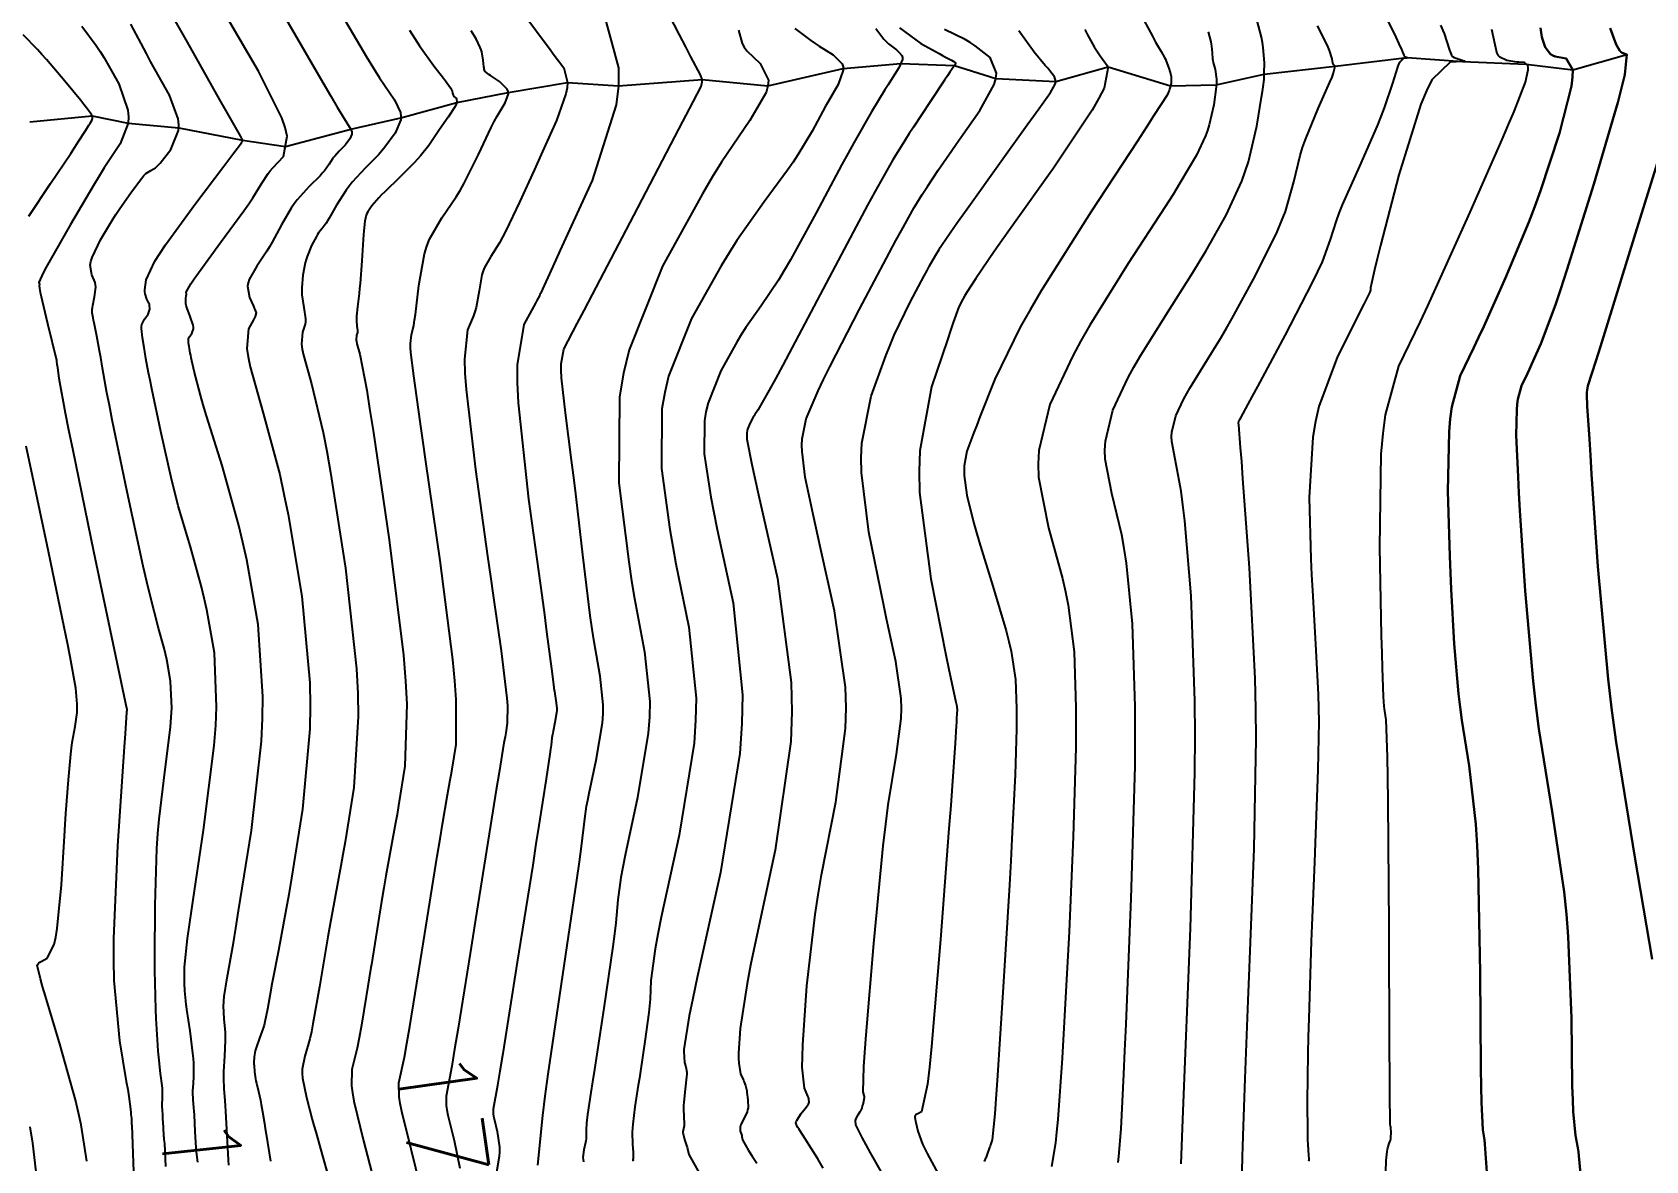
# Model space of a CAD drawing. Header units: metres. Extents: x 837475 to 838479, y 1189012 to 1191015.
# Drawn here: x 837755.4 to 837833.5, y 1189318.2 to 1189372.8 of the extents above; entities that cross this region are included whole.
import ezdxf

# ---------------------------------------------------------------- set-up
doc = ezdxf.new("R2010")
doc.units = ezdxf.units.M
doc.header["$LTSCALE"] = 0.3
for name, color, linetype in [('COTAS 10', 1, 'Continuous'), ('COTAS INT', 252, 'Continuous'), ('DRENAJE', 5, 'Continuous')]:
    doc.layers.add(name, color=color, linetype=linetype)
doc.styles.get("Standard").update_dxf_attribs({"font": 'simplex.shx'})

msp = doc.modelspace()

# ---------------------------------------------------------------- linework, layer by layer
at = {"layer": 'COTAS 10'}
for points in [[(837763.423, 1189318.082), (837763.369, 1189318.448), (837763.356, 1189318.599), (837763.342, 1189318.77), (837763.298, 1189319.568), (837763.258, 1189320.376), (837763.248, 1189320.554), (837763.238, 1189320.712), (837763.205, 1189321.119), (837763.189, 1189321.451), (837763.19, 1189321.562), (837763.193, 1189321.682), (837763.225, 1189322.184), (837763.226, 1189322.87), (837763.21, 1189323.105), (837763.187, 1189323.359), (837763.048, 1189324.442), (837762.896, 1189325.476), (837762.877, 1189325.62), (837762.866, 1189325.699), (837762.841, 1189325.895), (837762.792, 1189326.376), (837762.782, 1189326.737), (837762.78, 1189326.857), (837762.779, 1189326.986), (837762.781, 1189327.525), (837762.927, 1189328.902), (837763.016, 1189329.56), (837763.127, 1189330.337), (837763.704, 1189334.143), (837764.219, 1189338.251), (837764.291, 1189339.218), (837764.332, 1189340.113), (837764.224, 1189342.73), (837763.858, 1189344.817), (837763.736, 1189345.376), (837763.606, 1189345.928), (837763.063, 1189347.854), (837762.478, 1189349.851), (837762.321, 1189350.448), (837762.166, 1189351.063), (837761.627, 1189353.443), (837761.198, 1189355.508), (837761.113, 1189355.925), (837761.043, 1189356.275), (837760.913, 1189356.98), (837760.865, 1189357.295), (837760.847, 1189357.399), (837760.827, 1189357.511), (837760.739, 1189357.974), (837760.693, 1189358.423), (837760.699, 1189358.526), (837760.714, 1189358.619), (837760.839, 1189358.874), (837760.987, 1189359.068), (837761.018, 1189359.121), (837761.044, 1189359.174), (837761.098, 1189359.367), (837761.091, 1189359.556), (837761.078, 1189359.608), (837761.061, 1189359.66), (837760.958, 1189359.843), (837760.872, 1189360.098), (837760.864, 1189360.195), (837760.864, 1189360.303), (837760.923, 1189360.787), (837761.348, 1189361.685), (837761.579, 1189362.054), (837761.858, 1189362.474), (837763.274, 1189364.428), (837764.676, 1189366.28), (837765.165, 1189366.927), (837765.531, 1189367.412), (837765.559, 1189367.449), (837765.564, 1189367.457), (837765.569, 1189367.464), (837765.579, 1189367.48), (837765.585, 1189367.489), (837765.587, 1189367.491), (837765.589, 1189367.494), (837765.6, 1189367.505), (837765.592, 1189367.544), (837765.582, 1189367.564), (837765.57, 1189367.589), (837765.5, 1189367.715), (837765.05, 1189368.508), (837764.797, 1189368.955), (837764.49, 1189369.499), (837762.917, 1189372.284), (837761.303, 1189375.15)], [(837813.975, 1189317.619), (837813.989, 1189318.379), (837814.003, 1189318.818), (837814.021, 1189319.356), (837814.123, 1189322.123), (837814.269, 1189325.904), (837814.315, 1189327.081), (837814.364, 1189328.315), (837814.559, 1189333.241), (837814.652, 1189338.547), (837814.636, 1189340.021), (837814.602, 1189341.496), (837814.33, 1189346.842), (837814.012, 1189351.164), (837813.949, 1189351.994), (837813.898, 1189352.665), (837813.804, 1189353.767), (837813.792, 1189353.831), (837813.791, 1189353.848), (837813.792, 1189353.864), (837813.806, 1189353.922), (837813.835, 1189353.983), (837813.845, 1189354.002), (837813.856, 1189354.022), (837813.905, 1189354.099), (837814.267, 1189354.761), (837814.476, 1189355.149), (837814.732, 1189355.626), (837816.051, 1189358.086), (837817.378, 1189360.648), (837817.64, 1189361.188), (837817.856, 1189361.655), (837818.254, 1189362.731), (837818.531, 1189363.641), (837818.67, 1189364.002), (837818.837, 1189364.412), (837819.665, 1189366.287), (837820.522, 1189368.232), (837820.707, 1189368.686), (837820.87, 1189369.102), (837821.267, 1189370.298), (837821.503, 1189371.066), (837821.563, 1189371.213), (837821.621, 1189371.332), (837821.813, 1189371.523), (837821.938, 1189371.53), (837821.954, 1189371.533), (837821.962, 1189371.535), (837821.924, 1189371.549), (837821.852, 1189371.573), (837821.837, 1189371.583), (837821.826, 1189371.595), (837821.806, 1189371.648), (837821.737, 1189371.843), (837821.693, 1189371.944), (837821.64, 1189372.065), (837821.361, 1189372.669), (837821.023, 1189373.328)], [(837774.203, 1189316.865), (837773.746, 1189318.706), (837773.298, 1189320.54), (837773.223, 1189320.918), (837773.171, 1189321.238), (837773.161, 1189321.924), (837773.424, 1189323.161), (837773.543, 1189323.83), (837773.681, 1189324.639), (837774.204, 1189327.846), (837774.349, 1189328.74), (837775.014, 1189332.888), (837775.15, 1189333.727), (837775.266, 1189334.433), (837775.513, 1189335.865), (837775.645, 1189336.577), (837775.689, 1189336.828), (837775.735, 1189337.102), (837775.925, 1189338.289), (837775.934, 1189340.469), (837775.866, 1189341.37), (837775.767, 1189342.4), (837775.153, 1189347.191), (837774.462, 1189351.988), (837774.314, 1189353.021), (837774.184, 1189353.926), (837773.872, 1189356.13), (837773.739, 1189357.267), (837773.723, 1189357.5), (837773.715, 1189357.697), (837773.759, 1189358.114), (837773.876, 1189358.593), (837773.914, 1189358.83), (837773.954, 1189359.112), (837774.119, 1189360.506), (837774.4, 1189362.037), (837774.513, 1189362.405), (837774.642, 1189362.748), (837775.234, 1189363.786), (837775.926, 1189364.791), (837776.118, 1189365.113), (837776.31, 1189365.454), (837777.003, 1189366.845), (837777.625, 1189368.151), (837777.771, 1189368.439), (837777.907, 1189368.695), (837778.304, 1189369.354), (837778.46, 1189369.785), (837778.443, 1189369.898), (837778.401, 1189370.008), (837778.032, 1189370.379), (837777.594, 1189370.669), (837777.508, 1189370.727), (837777.437, 1189370.776), (837777.311, 1189370.875), (837777.285, 1189370.98), (837777.277, 1189371.034), (837777.269, 1189371.098), (837777.24, 1189371.417), (837777.169, 1189371.81), (837777.135, 1189371.92), (837777.095, 1189372.031), (837776.899, 1189372.439), (837776.654, 1189372.838)], [(837792.314, 1189372.94), (837793.096, 1189372.359), (837793.301, 1189372.217), (837793.501, 1189372.084), (837794.181, 1189371.672), (837794.612, 1189371.235), (837794.655, 1189371.086), (837794.664, 1189370.925), (837794.422, 1189370.241), (837793.949, 1189369.429), (837793.813, 1189369.187), (837793.674, 1189368.937), (837793.155, 1189367.973), (837792.474, 1189366.833), (837792.234, 1189366.472), (837791.972, 1189366.093), (837790.838, 1189364.559), (837789.52, 1189362.683), (837789.142, 1189362.087), (837788.759, 1189361.458), (837787.325, 1189358.91), (837786.207, 1189356.116), (837786.022, 1189355.332), (837785.891, 1189354.543), (837785.869, 1189351.657), (837786.272, 1189348.703), (837786.41, 1189347.872), (837786.559, 1189347.035), (837787.19, 1189343.966), (837787.546, 1189340.535), (837787.521, 1189339.47), (837787.443, 1189338.355), (837786.715, 1189333.913), (837785.851, 1189329.933), (837785.688, 1189329.109), (837785.556, 1189328.406), (837785.354, 1189326.87), (837785.317, 1189325.962), (837785.289, 1189325.655), (837785.254, 1189325.323), (837785.067, 1189323.924), (837784.849, 1189322.491), (837784.795, 1189322.139), (837784.744, 1189321.805), (837784.582, 1189320.76), (837784.476, 1189319.923), (837784.459, 1189319.721), (837784.449, 1189319.531), (837784.457, 1189318.953), (837784.49, 1189318.544), (837784.495, 1189318.462), (837784.498, 1189318.393), (837784.494, 1189318.254), (837784.484, 1189318.204), (837784.484, 1189318.191), (837784.485, 1189318.177), (837784.496, 1189318.132)], [(837806.353, 1189372.889), (837806.485, 1189372.638), (837806.806, 1189372.063), (837807.034, 1189371.722), (837807.106, 1189371.618), (837807.182, 1189371.509), (837807.49, 1189371.084), (837807.286, 1189370.058), (837807.039, 1189369.571), (837806.71, 1189368.997), (837804.833, 1189366.188), (837802.787, 1189363.312), (837802.352, 1189362.694), (837801.973, 1189362.154), (837801.076, 1189360.848), (837800.63, 1189360.15), (837800.536, 1189359.993), (837800.454, 1189359.852), (837800.262, 1189359.474), (837799.991, 1189358.715), (837799.86, 1189358.333), (837799.704, 1189357.877), (837798.936, 1189355.611), (837798.366, 1189352.51), (837798.335, 1189351.527), (837798.359, 1189350.492), (837798.901, 1189346.305), (837799.634, 1189342.629), (837799.778, 1189341.916), (837799.896, 1189341.335), (837800.108, 1189340.337), (837800.144, 1189340.215), (837800.151, 1189340.186), (837800.158, 1189340.159), (837800.17, 1189340.081), (837800.173, 1189340.002), (837800.173, 1189339.975), (837800.172, 1189339.946), (837800.169, 1189339.82), (837800.152, 1189339.51), (837800.143, 1189339.365), (837800.133, 1189339.193), (837800.081, 1189338.357), (837799.934, 1189336.29), (837799.864, 1189335.342), (837799.781, 1189334.232), (837799.376, 1189328.865), (837798.938, 1189323.674), (837798.834, 1189322.674), (837798.738, 1189321.864), (837798.456, 1189320.519), (837798.267, 1189320.423), (837798.23, 1189320.4), (837798.199, 1189320.38), (837798.145, 1189320.323), (837798.135, 1189320.286), (837798.132, 1189320.278), (837798.13, 1189320.271), (837798.123, 1189320.256), (837798.143, 1189320.148), (837798.158, 1189320.083), (837798.177, 1189320.002), (837798.278, 1189319.583), (837798.508, 1189318.947), (837798.607, 1189318.729), (837798.722, 1189318.493), (837799.267, 1189317.491)], [(837833.824, 1189327.899), (837832.986, 1189332.843), (837832.078, 1189338.409), (837831.873, 1189339.937), (837831.688, 1189341.458), (837831.19, 1189346.904), (837830.888, 1189351.385), (837830.828, 1189352.297), (837830.777, 1189353.068), (837830.678, 1189354.667), (837830.66, 1189355.227), (837830.661, 1189355.342), (837830.664, 1189355.44), (837830.698, 1189355.651), (837831.085, 1189356.844), (837831.31, 1189357.562), (837831.588, 1189358.447), (837833.018, 1189363.042), (837834.445, 1189367.654)], [(837834.445, 1189367.654), (837833.018, 1189363.042), (837831.588, 1189358.447), (837831.31, 1189357.562), (837831.085, 1189356.844), (837830.698, 1189355.651), (837830.664, 1189355.44), (837830.661, 1189355.342), (837830.66, 1189355.227), (837830.678, 1189354.667), (837830.777, 1189353.068), (837830.828, 1189352.297), (837830.888, 1189351.385), (837831.19, 1189346.904), (837831.688, 1189341.458), (837831.873, 1189339.937), (837832.078, 1189338.409), (837832.986, 1189332.843), (837833.824, 1189327.899)]]:
    msp.add_lwpolyline(points, dxfattribs=at)
at = {"layer": 'COTAS INT'}
for points in [[(837779.877, 1189317.943), (837780.121, 1189320.336), (837780.24, 1189321.275), (837780.382, 1189322.333), (837781.084, 1189327.155), (837781.766, 1189331.721), (837781.896, 1189332.618), (837782, 1189333.357), (837782.162, 1189334.697), (837782.244, 1189335.317), (837782.297, 1189335.602), (837782.363, 1189335.934), (837782.712, 1189337.542), (837783.006, 1189339.336), (837783.037, 1189339.786), (837783.047, 1189340.216), (837782.904, 1189341.602), (837782.601, 1189343.266), (837782.51, 1189343.872), (837782.417, 1189344.54), (837782.057, 1189347.478), (837781.697, 1189350.567), (837781.604, 1189351.33), (837781.514, 1189352.054), (837781.214, 1189354.338), (837781.031, 1189356.044), (837781.015, 1189356.404), (837781.014, 1189356.715), (837781.135, 1189357.432), (837781.789, 1189358.667), (837782.124, 1189359.304), (837782.526, 1189360.069), (837784.534, 1189363.901), (837786.518, 1189367.697), (837786.905, 1189368.44), (837787.222, 1189369.05), (837787.781, 1189370.14), (837787.838, 1189370.36), (837787.839, 1189370.42), (837787.833, 1189370.481), (837787.756, 1189370.699), (837787.294, 1189371.581), (837787.046, 1189372.059), (837786.745, 1189372.64), (837785.224, 1189375.584)], [(837770.092, 1189374.128), (837771.596, 1189371.568), (837771.924, 1189371.028), (837772.214, 1189370.562), (837772.94, 1189369.491), (837773.236, 1189368.883), (837773.253, 1189368.709), (837773.243, 1189368.532), (837772.975, 1189367.874), (837772.48, 1189367.204), (837772.327, 1189367.02), (837772.167, 1189366.837), (837771.529, 1189366.18), (837770.9, 1189365.509), (837770.745, 1189365.317), (837770.599, 1189365.122), (837770.14, 1189364.392), (837769.786, 1189363.764), (837769.706, 1189363.632), (837769.634, 1189363.518), (837769.437, 1189363.261), (837769.271, 1189363.052), (837769.218, 1189362.969), (837769.162, 1189362.875), (837768.933, 1189362.444), (837768.716, 1189361.918), (837768.666, 1189361.764), (837768.622, 1189361.607), (837768.5, 1189361.009), (837768.454, 1189360.391), (837768.457, 1189360.221), (837768.467, 1189360.052), (837768.558, 1189359.442), (837768.631, 1189358.89), (837768.629, 1189358.757), (837768.617, 1189358.632), (837768.493, 1189358.253), (837768.444, 1189357.672), (837768.48, 1189357.421), (837768.537, 1189357.131), (837768.921, 1189355.755), (837769.492, 1189353.395), (837769.668, 1189352.484), (837769.851, 1189351.461), (837770.575, 1189346.836), (837771.106, 1189341.949), (837771.168, 1189340.761), (837771.192, 1189339.645), (837770.971, 1189336.209), (837770.549, 1189333.58), (837770.447, 1189332.971), (837770.351, 1189332.415), (837770.059, 1189330.838), (837769.791, 1189329.431), (837769.711, 1189328.981), (837769.629, 1189328.505), (837769.31, 1189326.569), (837768.998, 1189324.772), (837768.92, 1189324.383), (837768.845, 1189324.042), (837768.602, 1189323.207), (837768.48, 1189322.58), (837768.481, 1189322.37), (837768.496, 1189322.146), (837768.677, 1189321.206), (837768.964, 1189320.147), (837769.047, 1189319.848), (837769.131, 1189319.545), (837769.446, 1189318.428), (837769.719, 1189317.469)], [(837764.924, 1189317.944), (837764.904, 1189318.196), (837764.838, 1189319.367), (837764.781, 1189320.552), (837764.766, 1189320.813), (837764.751, 1189321.045), (837764.702, 1189321.642), (837764.679, 1189322.129), (837764.681, 1189322.292), (837764.685, 1189322.468), (837764.731, 1189323.205), (837764.769, 1189323.977), (837764.768, 1189324.175), (837764.763, 1189324.366), (837764.704, 1189324.997), (837764.671, 1189325.66), (837764.679, 1189325.811), (837764.682, 1189325.872), (837764.702, 1189326.095), (837764.845, 1189327.002), (837765.146, 1189328.694), (837765.265, 1189329.412), (837765.4, 1189330.239), (837766.016, 1189334.129), (837766.503, 1189338.455), (837766.556, 1189339.557), (837766.573, 1189340.617), (837766.341, 1189344.099), (837765.792, 1189347.231), (837765.609, 1189348.071), (837765.414, 1189348.899), (837764.598, 1189351.791), (837763.842, 1189354.205), (837763.684, 1189354.732), (837763.548, 1189355.197), (837763.241, 1189356.368), (837763.109, 1189357.004), (837763.083, 1189357.133), (837763.062, 1189357.24), (837763.022, 1189357.457), (837763.007, 1189357.555), (837763.001, 1189357.587), (837762.995, 1189357.621), (837762.968, 1189357.764), (837762.974, 1189357.923), (837762.988, 1189357.969), (837763.008, 1189358.014), (837763.128, 1189358.181), (837763.213, 1189358.412), (837763.21, 1189358.497), (837763.197, 1189358.593), (837763.057, 1189359.015), (837762.895, 1189359.44), (837762.867, 1189359.536), (837762.848, 1189359.623), (837762.841, 1189359.861), (837762.868, 1189360.018), (837762.871, 1189360.054), (837762.871, 1189360.087), (837762.853, 1189360.18), (837763.089, 1189360.592), (837763.251, 1189360.827), (837763.453, 1189361.113), (837764.53, 1189362.585), (837765.656, 1189364.128), (837765.89, 1189364.46), (837766.09, 1189364.752), (837766.529, 1189365.46), (837766.822, 1189365.926), (837766.93, 1189366.064), (837767.049, 1189366.206), (837767.577, 1189366.75), (837767.756, 1189367.731), (837767.657, 1189368.148), (837767.492, 1189368.628), (837766.356, 1189370.886), (837764.863, 1189373.445)], [(837767.555, 1189373.644), (837769.479, 1189370.328), (837769.86, 1189369.677), (837770.176, 1189369.142), (837770.772, 1189368.176), (837770.876, 1189367.962), (837770.882, 1189367.901), (837770.879, 1189367.838), (837770.784, 1189367.606), (837770.61, 1189367.37), (837770.556, 1189367.305), (837770.499, 1189367.24), (837770.274, 1189367.009), (837770.052, 1189366.772), (837769.997, 1189366.704), (837769.946, 1189366.635), (837769.784, 1189366.378), (837769.549, 1189366.052), (837769.451, 1189365.939), (837769.339, 1189365.817), (837768.815, 1189365.297), (837768.236, 1189364.658), (837768.088, 1189364.461), (837767.946, 1189364.256), (837767.478, 1189363.441), (837767.031, 1189362.605), (837766.902, 1189362.387), (837766.77, 1189362.174), (837766.275, 1189361.451), (837765.911, 1189360.8), (837765.862, 1189360.632), (837765.835, 1189360.469), (837765.926, 1189359.927), (837766.119, 1189359.504), (837766.158, 1189359.417), (837766.19, 1189359.342), (837766.25, 1189359.18), (837766.204, 1189359.014), (837766.169, 1189358.937), (837766.124, 1189358.846), (837765.882, 1189358.406), (837765.804, 1189357.459), (837765.862, 1189357.05), (837765.955, 1189356.576), (837766.58, 1189354.332), (837767.387, 1189351.354), (837767.594, 1189350.417), (837767.794, 1189349.432), (837768.458, 1189345.467), (837768.84, 1189341.283), (837768.862, 1189340.159), (837768.847, 1189339.05), (837768.494, 1189335.169), (837767.956, 1189331.818), (837767.826, 1189331.043), (837767.704, 1189330.334), (837767.331, 1189328.325), (837767.054, 1189326.93), (837766.992, 1189326.608), (837766.937, 1189326.314), (837766.791, 1189325.483), (837766.671, 1189324.873), (837766.632, 1189324.717), (837766.59, 1189324.568), (837766.418, 1189324.077), (837766.263, 1189323.664), (837766.231, 1189323.563), (837766.204, 1189323.468), (837766.15, 1189323.175), (837766.14, 1189322.909), (837766.141, 1189322.832), (837766.144, 1189322.753), (837766.168, 1189322.455), (837766.217, 1189322.12), (837766.236, 1189322.018), (837766.258, 1189321.912), (837766.354, 1189321.498), (837766.454, 1189321.08), (837766.477, 1189320.972), (837766.498, 1189320.868), (837766.56, 1189320.517), (837766.648, 1189319.949), (837766.686, 1189319.708), (837766.73, 1189319.43), (837766.939, 1189318.122)], [(837779.342, 1189373.442), (837780.24, 1189372.246), (837780.444, 1189371.973), (837780.63, 1189371.725), (837781.141, 1189371.041), (837781.322, 1189370.333), (837781.299, 1189370.071), (837781.245, 1189369.78), (837780.785, 1189368.49), (837780.105, 1189366.986), (837779.911, 1189366.559), (837779.715, 1189366.129), (837778.99, 1189364.539), (837778.326, 1189363.151), (837778.169, 1189362.848), (837778.025, 1189362.58), (837777.599, 1189361.907), (837777.301, 1189361.384), (837777.236, 1189361.211), (837777.179, 1189361.026), (837777.038, 1189360.255), (837776.897, 1189359.448), (837776.84, 1189359.239), (837776.776, 1189359.038), (837776.48, 1189358.364), (837776.328, 1189356.944), (837776.355, 1189356.271), (837776.412, 1189355.477), (837776.865, 1189351.599), (837777.449, 1189347.413), (837777.587, 1189346.424), (837777.716, 1189345.509), (837778.1, 1189342.82), (837778.34, 1189340.941), (837778.379, 1189340.537), (837778.406, 1189340.184), (837778.402, 1189339.329), (837778.328, 1189338.864), (837778.31, 1189338.756), (837778.293, 1189338.658), (837778.241, 1189338.379), (837778.003, 1189336.934), (837777.869, 1189336.101), (837777.706, 1189335.079), (837776.869, 1189329.825), (837776.605, 1189328.183), (837776.023, 1189324.573), (837775.854, 1189323.553), (837775.713, 1189322.721), (837775.441, 1189321.283), (837775.447, 1189320.826), (837775.482, 1189320.612), (837775.532, 1189320.36), (837775.831, 1189319.137), (837776.102, 1189317.786)], [(837783.026, 1189373.838), (837783.791, 1189371.043), (837783.782, 1189370.17), (837783.678, 1189369.255), (837782.504, 1189365.594), (837781.042, 1189362.389), (837780.522, 1189361.248), (837780.104, 1189360.33), (837780.036, 1189360.179), (837780.022, 1189360.148), (837780.01, 1189360.122), (837779.985, 1189360.067), (837779.975, 1189360.047), (837779.973, 1189360.042), (837779.971, 1189360.038), (837779.965, 1189360.028), (837779.96, 1189360.02), (837779.959, 1189360.018), (837779.958, 1189360.015), (837779.956, 1189360.004), (837779.84, 1189359.783), (837779.766, 1189359.648), (837779.676, 1189359.482), (837779.201, 1189358.615), (837778.876, 1189356.664), (837778.881, 1189355.814), (837778.926, 1189354.831), (837779.429, 1189350.16), (837780.068, 1189345.529), (837780.198, 1189344.569), (837780.308, 1189343.75), (837780.539, 1189341.959), (837780.633, 1189341.19), (837780.658, 1189341.014), (837780.681, 1189340.856), (837780.761, 1189340.42), (837780.798, 1189340.057), (837780.796, 1189339.944), (837780.788, 1189339.826), (837780.711, 1189339.356), (837780.619, 1189338.935), (837780.602, 1189338.848), (837780.588, 1189338.773), (837780.567, 1189338.611), (837780.524, 1189338.259), (837780.497, 1189338.066), (837780.463, 1189337.831), (837780.284, 1189336.635), (837779.935, 1189334.382), (837779.793, 1189333.481), (837779.632, 1189332.459), (837778.888, 1189327.768), (837778.18, 1189323.344), (837778.04, 1189322.49), (837777.929, 1189321.814), (837777.926, 1189321.798), (837777.72, 1189320.641), (837777.724, 1189320.413), (837777.741, 1189320.306), (837777.766, 1189320.18), (837777.915, 1189319.569), (837778.027, 1189318.804), (837778.028, 1189318.582), (837778.017, 1189318.356), (837777.866, 1189317.5)], [(837809.22, 1189373.349), (837809.632, 1189372.569), (837809.785, 1189372.276), (837809.83, 1189372.197), (837809.875, 1189372.117), (837810.047, 1189371.836), (837810.213, 1189371.544), (837810.255, 1189371.458), (837810.296, 1189371.37), (837810.427, 1189371.032), (837810.516, 1189370.703), (837810.53, 1189370.621), (837810.539, 1189370.542), (837810.532, 1189370.289), (837810.479, 1189370.064), (837810.459, 1189370.003), (837810.437, 1189369.942), (837810.338, 1189369.727), (837809.703, 1189368.729), (837809.342, 1189368.174), (837808.901, 1189367.499), (837806.641, 1189364.057), (837804.238, 1189360.245), (837803.707, 1189359.336), (837803.233, 1189358.492), (837802.006, 1189355.971), (837801.283, 1189354.155), (837801.127, 1189353.755), (837800.989, 1189353.399), (837800.653, 1189352.483), (837800.524, 1189351.776), (837800.516, 1189351.553), (837800.522, 1189351.317), (837800.645, 1189350.363), (837800.963, 1189349.058), (837801.091, 1189348.601), (837801.236, 1189348.102), (837801.902, 1189345.955), (837802.545, 1189343.79), (837802.675, 1189343.28), (837802.784, 1189342.81), (837803.002, 1189341.433), (837803.048, 1189340.044), (837803.049, 1189339.565), (837803.043, 1189339.045), (837802.98, 1189336.826), (837802.832, 1189333.737), (837802.773, 1189332.668), (837802.707, 1189331.508), (837802.406, 1189326.546), (837802.111, 1189322.028), (837802.049, 1189321.147), (837801.995, 1189320.426), (837801.87, 1189319.16), (837801.793, 1189318.926), (837801.77, 1189318.857), (837801.745, 1189318.787), (837801.647, 1189318.515), (837801.559, 1189318.28), (837801.541, 1189318.232), (837801.524, 1189318.192), (837801.488, 1189318.109)], [(837807.97, 1189318.059), (837808.004, 1189318.357), (837808.113, 1189319.697), (837808.247, 1189322.346), (837808.297, 1189323.469), (837808.353, 1189324.761), (837808.602, 1189330.836), (837808.786, 1189337.242), (837808.8, 1189338.743), (837808.8, 1189340.126), (837808.666, 1189344.138), (837808.369, 1189347.076), (837808.265, 1189347.783), (837808.152, 1189348.444), (837807.665, 1189350.445), (837807.34, 1189352.096), (837807.328, 1189352.536), (837807.35, 1189352.968), (837807.714, 1189354.47), (837808.463, 1189356.061), (837808.728, 1189356.55), (837809.018, 1189357.06), (837810.273, 1189359.078), (837811.584, 1189361.13), (837811.909, 1189361.662), (837812.217, 1189362.177), (837813.195, 1189363.907), (837813.951, 1189365.557), (837814.12, 1189366.022), (837814.272, 1189366.492), (837814.677, 1189368.218), (837814.91, 1189369.629), (837814.954, 1189369.9), (837814.989, 1189370.118), (837815.041, 1189370.475), (837815.039, 1189370.61), (837815.04, 1189370.689), (837815.042, 1189370.787), (837815.052, 1189371.291), (837814.995, 1189372.027), (837814.955, 1189372.271), (837814.903, 1189372.532), (837814.624, 1189373.621)], [(837755.253, 1189363.859), (837756.297, 1189365.445), (837757.271, 1189366.895), (837757.471, 1189367.196), (837757.641, 1189367.453), (837758.001, 1189368.019), (837758.144, 1189368.263), (837758.177, 1189368.318), (837758.207, 1189368.366), (837758.291, 1189368.495), (837758.33, 1189368.594), (837758.331, 1189368.625), (837758.329, 1189368.657), (837758.285, 1189368.783), (837758.043, 1189369.114), (837757.915, 1189369.275), (837757.761, 1189369.465), (837756.985, 1189370.404), (837756.101, 1189371.438), (837755.878, 1189371.689), (837755.665, 1189371.924), (837754.975, 1189372.646)], [(837757.818, 1189373.055), (837758.508, 1189372.128), (837758.701, 1189371.834), (837758.895, 1189371.524), (837759.6, 1189370.268), (837760.042, 1189368.993), (837760.07, 1189368.671), (837760.057, 1189368.362), (837759.668, 1189367.357), (837758.899, 1189366.2), (837758.646, 1189365.795), (837758.376, 1189365.354), (837757.255, 1189363.456), (837756.27, 1189361.728), (837756.085, 1189361.393), (837755.938, 1189361.121), (837755.727, 1189360.659), (837755.753, 1189360.6), (837755.756, 1189360.582), (837755.758, 1189360.563), (837755.749, 1189360.489), (837755.798, 1189360.161), (837755.835, 1189359.982), (837755.883, 1189359.765), (837756.145, 1189358.662), (837756.577, 1189356.889), (837756.584, 1189356.858), (837756.586, 1189356.851), (837756.587, 1189356.846), (837756.59, 1189356.833), (837756.607, 1189356.704), (837756.617, 1189356.625), (837756.63, 1189356.527), (837756.695, 1189356.017), (837757.004, 1189354.351), (837757.17, 1189353.524), (837757.37, 1189352.538), (837758.383, 1189347.657), (837759.977, 1189340.057), (837759.983, 1189340.027), (837759.985, 1189340.021), (837759.986, 1189340.016), (837759.988, 1189340.005), (837759.988, 1189339.999), (837759.987, 1189339.996), (837759.987, 1189339.991), (837759.986, 1189339.989), (837759.986, 1189339.983), (837759.984, 1189339.96), (837759.984, 1189339.949), (837759.983, 1189339.934), (837759.978, 1189339.863), (837759.907, 1189338.817), (837759.864, 1189338.188), (837759.534, 1189333.389), (837759.339, 1189328.911), (837759.338, 1189327.849), (837759.36, 1189326.865), (837759.627, 1189323.956), (837759.964, 1189321.985), (837760.029, 1189321.592), (837760.082, 1189321.265), (837760.172, 1189320.639), (837760.182, 1189320.468), (837760.185, 1189320.428), (837760.188, 1189320.392), (837760.199, 1189320.291), (837760.209, 1189320.22), (837760.21, 1189320.203), (837760.211, 1189320.188), (837760.211, 1189320.143), (837760.209, 1189320.11), (837760.209, 1189320.095), (837760.21, 1189320.073), (837760.212, 1189320.047), (837760.212, 1189320.036), (837760.213, 1189320.025), (837760.216, 1189319.972), (837760.219, 1189319.92), (837760.22, 1189319.908), (837760.22, 1189319.898), (837760.224, 1189319.874), (837760.275, 1189318.499), (837760.307, 1189317.636)], [(837761.884, 1189317.866), (837761.824, 1189318.978), (837761.795, 1189319.173), (837761.788, 1189319.253), (837761.78, 1189319.345), (837761.757, 1189319.77), (837761.736, 1189320.2), (837761.73, 1189320.295), (837761.725, 1189320.379), (837761.707, 1189320.596), (837761.699, 1189320.773), (837761.699, 1189320.832), (837761.701, 1189320.896), (837761.718, 1189321.164), (837761.718, 1189321.529), (837761.71, 1189321.654), (837761.698, 1189321.789), (837761.624, 1189322.366), (837761.53, 1189323.169), (837761.506, 1189323.447), (837761.483, 1189323.749), (837761.405, 1189325.042), (837761.393, 1189325.463), (837761.353, 1189326.765), (837761.346, 1189327.339), (837761.342, 1189327.954), (837761.352, 1189330.526), (837761.447, 1189333.261), (837761.495, 1189333.98), (837761.554, 1189334.682), (837761.847, 1189337.079), (837762.104, 1189339.127), (837762.14, 1189339.61), (837762.161, 1189340.056), (837762.107, 1189341.362), (837761.924, 1189342.402), (837761.863, 1189342.681), (837761.799, 1189342.957), (837761.528, 1189343.917), (837761.113, 1189345.498), (837760.958, 1189346.164), (837760.784, 1189346.929), (837760.012, 1189350.517), (837759.286, 1189354.011), (837759.143, 1189354.717), (837759.024, 1189355.309), (837758.804, 1189356.502), (837758.727, 1189357.016), (837758.699, 1189357.18), (837758.669, 1189357.353), (837758.536, 1189358.056), (837758.408, 1189358.693), (837758.382, 1189358.825), (837758.359, 1189358.937), (837758.307, 1189359.179), (837758.308, 1189359.368), (837758.319, 1189359.447), (837758.335, 1189359.537), (837758.429, 1189359.958), (837758.483, 1189360.423), (837758.473, 1189360.541), (837758.452, 1189360.654), (837758.289, 1189361.024), (837758.213, 1189361.492), (837758.248, 1189361.666), (837758.307, 1189361.86), (837758.721, 1189362.724), (837759.297, 1189363.682), (837759.458, 1189363.937), (837759.619, 1189364.186), (837760.207, 1189365.045), (837760.71, 1189365.705), (837760.818, 1189365.828), (837760.913, 1189365.926), (837761.143, 1189366.066), (837761.381, 1189366.206), (837761.48, 1189366.304), (837761.594, 1189366.429), (837762.125, 1189367.093), (837762.494, 1189368.001), (837762.505, 1189368.279), (837762.477, 1189368.569), (837762.047, 1189369.711), (837761.342, 1189370.981), (837761.141, 1189371.351), (837760.937, 1189371.73), (837760.18, 1189373.162)], [(837773.673, 1189372.858), (837773.922, 1189372.461), (837774.154, 1189372.104), (837774.846, 1189371.133), (837775.323, 1189370.534), (837775.419, 1189370.411), (837775.5, 1189370.306), (837775.661, 1189370.081), (837775.711, 1189369.977), (837775.721, 1189369.948), (837775.73, 1189369.919), (837775.748, 1189369.815), (837775.782, 1189369.714), (837775.801, 1189369.686), (837775.824, 1189369.659), (837775.941, 1189369.564), (837775.967, 1189369.367), (837775.934, 1189369.276), (837775.882, 1189369.169), (837775.549, 1189368.65), (837775.13, 1189368.063), (837775.025, 1189367.913), (837774.924, 1189367.768), (837774.599, 1189367.29), (837774.202, 1189366.781), (837774.056, 1189366.617), (837773.894, 1189366.442), (837773.179, 1189365.729), (837772.477, 1189365.045), (837772.323, 1189364.889), (837772.187, 1189364.748), (837771.841, 1189364.359), (837771.65, 1189364.068), (837771.61, 1189363.987), (837771.577, 1189363.907), (837771.507, 1189363.621), (837771.467, 1189363.152), (837771.451, 1189362.958), (837771.435, 1189362.735), (837771.361, 1189361.694), (837771.279, 1189360.609), (837771.257, 1189360.358), (837771.235, 1189360.128), (837771.158, 1189359.477), (837771.108, 1189359.022), (837771.103, 1189358.916), (837771.101, 1189358.819), (837771.127, 1189358.538), (837771.154, 1189358.335), (837771.153, 1189358.286), (837771.149, 1189358.24), (837771.103, 1189358.1), (837771.085, 1189357.885), (837771.098, 1189357.793), (837771.119, 1189357.685), (837771.261, 1189357.178), (837771.598, 1189355.435), (837771.742, 1189354.55), (837771.908, 1189353.49), (837772.692, 1189348.204), (837773.373, 1189342.615), (837773.474, 1189341.363), (837773.537, 1189340.24), (837773.448, 1189337.249), (837773.142, 1189335.341), (837773.068, 1189334.9), (837772.998, 1189334.496), (837772.786, 1189333.352), (837772.529, 1189331.932), (837772.431, 1189331.354), (837772.321, 1189330.696), (837771.83, 1189327.654), (837771.806, 1189327.509), (837771.571, 1189326.095), (837771.34, 1189324.705), (837771.231, 1189324.106), (837771.134, 1189323.602), (837770.882, 1189322.565), (837770.86, 1189321.78), (837770.908, 1189321.435), (837770.98, 1189321.033), (837771.436, 1189319.118), (837771.951, 1189317.199)], [(837789.602, 1189372.857), (837789.775, 1189372.217), (837789.876, 1189372.042), (837790, 1189371.868), (837790.641, 1189371.247), (837791.045, 1189370.451), (837791.02, 1189370.167), (837790.936, 1189369.855), (837790.138, 1189368.499), (837788.769, 1189366.481), (837788.325, 1189365.753), (837787.853, 1189364.95), (837785.911, 1189361.436), (837784.295, 1189357.398), (837784.028, 1189356.264), (837783.838, 1189355.124), (837783.806, 1189350.951), (837784.287, 1189347.134), (837784.421, 1189346.218), (837784.556, 1189345.363), (837785.047, 1189342.784), (837785.297, 1189340.375), (837785.279, 1189339.628), (837785.224, 1189338.845), (837784.713, 1189335.728), (837784.107, 1189332.934), (837783.992, 1189332.355), (837783.9, 1189331.862), (837783.758, 1189330.784), (837783.658, 1189329.659), (837783.592, 1189329.137), (837783.51, 1189328.522), (837783.075, 1189325.54), (837782.625, 1189322.57), (837782.533, 1189321.964), (837782.455, 1189321.451), (837782.291, 1189320.38), (837782.238, 1189319.962), (837782.23, 1189319.86), (837782.224, 1189319.766), (837782.228, 1189319.476), (837782.223, 1189319.203), (837782.212, 1189319.118), (837782.196, 1189319.029), (837782.104, 1189318.675), (837782.059, 1189318.303), (837782.073, 1189318.203), (837782.098, 1189318.104)], [(837796.239, 1189372.943), (837796.633, 1189372.428), (837796.742, 1189372.31), (837796.851, 1189372.204), (837797.247, 1189371.909), (837797.375, 1189371.777), (837797.506, 1189371.64), (837797.529, 1189371.549), (837797.531, 1189371.451), (837797.362, 1189371.04), (837796.972, 1189370.434), (837796.835, 1189370.214), (837796.685, 1189369.972), (837796.039, 1189368.906), (837795.183, 1189367.419), (837794.901, 1189366.911), (837794.6, 1189366.36), (837793.351, 1189364.024), (837792.105, 1189361.746), (837791.806, 1189361.232), (837791.528, 1189360.768), (837790.687, 1189359.517), (837789.957, 1189358.477), (837789.747, 1189358.146), (837789.534, 1189357.798), (837788.739, 1189356.385), (837788.119, 1189354.835), (837788.017, 1189354.4), (837787.944, 1189353.963), (837787.932, 1189352.362), (837788.258, 1189350.272), (837788.399, 1189349.526), (837788.562, 1189348.707), (837789.333, 1189345.148), (837789.795, 1189340.694), (837789.762, 1189339.312), (837789.661, 1189337.865), (837788.716, 1189332.099), (837787.594, 1189327.021), (837787.381, 1189326.007), (837787.21, 1189325.163), (837786.942, 1189323.533), (837786.963, 1189323.086), (837786.973, 1189322.989), (837786.985, 1189322.903), (837787.046, 1189322.689), (837787.087, 1189322.44), (837787.086, 1189322.332), (837787.08, 1189322.207), (837787.015, 1189321.616), (837786.945, 1189320.982), (837786.935, 1189320.831), (837786.93, 1189320.689), (837786.948, 1189320.265), (837786.972, 1189319.96), (837786.971, 1189319.893), (837786.967, 1189319.835), (837786.926, 1189319.691), (837786.897, 1189319.556), (837786.901, 1189319.505), (837786.91, 1189319.447), (837786.986, 1189319.186), (837787.083, 1189318.889), (837787.106, 1189318.809), (837787.127, 1189318.73), (837787.186, 1189318.452), (837787.701, 1189317.527)], [(837797.392, 1189372.971), (837798.424, 1189372.226), (837799.299, 1189371.735), (837799.474, 1189371.637), (837799.62, 1189371.557), (837799.907, 1189371.405), (837799.992, 1189371.364), (837800.012, 1189371.354), (837800.03, 1189371.343), (837800.08, 1189371.305), (837800.099, 1189371.259), (837800.097, 1189371.243), (837800.092, 1189371.225), (837800.05, 1189371.149), (837799.83, 1189370.826), (837799.714, 1189370.654), (837799.573, 1189370.445), (837798.864, 1189369.389), (837798.061, 1189368.175), (837797.861, 1189367.865), (837797.671, 1189367.568), (837797.068, 1189366.593), (837796.199, 1189365.047), (837795.843, 1189364.39), (837795.436, 1189363.634), (837793.547, 1189360.076), (837791.736, 1189356.659), (837791.379, 1189355.991), (837791.083, 1189355.444), (837790.537, 1189354.475), (837790.393, 1189354.271), (837790.352, 1189354.206), (837790.31, 1189354.137), (837790.154, 1189353.859), (837790.032, 1189353.554), (837790.011, 1189353.468), (837789.997, 1189353.382), (837789.995, 1189353.067), (837790.244, 1189351.841), (837790.388, 1189351.18), (837790.565, 1189350.38), (837791.476, 1189346.33), (837792.144, 1189341.297), (837792.168, 1189339.877), (837792.121, 1189338.446), (837791.371, 1189333.179), (837790.377, 1189328.606), (837790.177, 1189327.612), (837790.009, 1189326.735), (837789.673, 1189324.551), (837789.602, 1189323.353), (837789.6, 1189323.098), (837789.607, 1189322.876), (837789.698, 1189322.351), (837789.821, 1189322.077), (837789.848, 1189322.013), (837789.872, 1189321.955), (837789.933, 1189321.787), (837789.977, 1189321.6), (837789.99, 1189321.529), (837790.003, 1189321.45), (837790.053, 1189321.094), (837790.055, 1189320.706), (837790.038, 1189320.606), (837790.013, 1189320.509), (837789.86, 1189320.186), (837789.709, 1189319.91), (837789.686, 1189319.842), (837789.67, 1189319.778), (837789.68, 1189319.581), (837789.735, 1189319.413), (837789.748, 1189319.368), (837789.76, 1189319.323), (837789.794, 1189319.166), (837790.086, 1189318.641), (837790.26, 1189318.365), (837790.476, 1189318.032)], [(837793.694, 1189317.791), (837793.43, 1189318.236), (837792.827, 1189319.214), (837792.563, 1189319.611), (837792.512, 1189319.689), (837792.471, 1189319.755), (837792.402, 1189319.879), (837792.394, 1189319.916), (837792.391, 1189319.927), (837792.388, 1189319.937), (837792.375, 1189319.977), (837792.386, 1189320.045), (837792.399, 1189320.073), (837792.415, 1189320.105), (837792.509, 1189320.256), (837792.631, 1189320.431), (837792.665, 1189320.478), (837792.7, 1189320.524), (837792.828, 1189320.686), (837792.937, 1189320.829), (837792.959, 1189320.862), (837792.979, 1189320.894), (837793.022, 1189320.988), (837792.999, 1189321.137), (837792.977, 1189321.204), (837792.948, 1189321.282), (837792.786, 1189321.655), (837792.679, 1189322.685), (837792.685, 1189323.178), (837792.705, 1189323.76), (837792.906, 1189326.611), (837793.304, 1189330.064), (837793.448, 1189331.026), (837793.607, 1189331.992), (837794.306, 1189335.499), (837794.781, 1189339.065), (837794.798, 1189340.066), (837794.767, 1189341.074), (837794.242, 1189344.765), (837793.51, 1189348.027), (837793.347, 1189348.764), (837793.202, 1189349.429), (837792.824, 1189351.229), (837792.671, 1189352.472), (837792.667, 1189352.786), (837792.681, 1189353.087), (837792.87, 1189354.063), (837793.449, 1189355.418), (837793.707, 1189355.957), (837794.008, 1189356.568), (837795.451, 1189359.367), (837796.904, 1189362.106), (837797.212, 1189362.679), (837797.478, 1189363.171), (837798.096, 1189364.279), (837798.488, 1189364.913), (837798.612, 1189365.106), (837798.741, 1189365.306), (837799.262, 1189366.095), (837799.914, 1189367.047), (837800.126, 1189367.35), (837800.352, 1189367.671), (837801.281, 1189368.976), (837801.975, 1189370.233), (837802.053, 1189370.524), (837802.081, 1189370.79), (837801.768, 1189371.544), (837801.043, 1189372.113), (837800.811, 1189372.262), (837800.566, 1189372.407), (837799.569, 1189372.903)], [(837797.116, 1189316.555), (837795.991, 1189318.526), (837795.772, 1189318.92), (837795.593, 1189319.249), (837795.279, 1189319.889), (837795.263, 1189320.093), (837795.271, 1189320.146), (837795.285, 1189320.198), (837795.381, 1189320.377), (837795.491, 1189320.53), (837795.513, 1189320.567), (837795.533, 1189320.601), (837795.575, 1189320.701), (837795.602, 1189320.804), (837795.611, 1189320.839), (837795.621, 1189320.877), (837795.666, 1189321.038), (837795.692, 1189321.216), (837795.69, 1189321.265), (837795.684, 1189321.313), (837795.631, 1189321.485), (837795.661, 1189322.689), (837795.708, 1189323.389), (837795.771, 1189324.247), (837796.14, 1189328.67), (837796.599, 1189333.393), (837796.72, 1189334.441), (837796.838, 1189335.377), (837797.241, 1189337.819), (837797.471, 1189339.547), (837797.48, 1189340.032), (837797.464, 1189340.52), (837797.21, 1189342.309), (837796.76, 1189344.368), (837796.621, 1189345.028), (837796.477, 1189345.725), (837795.903, 1189348.565), (837795.546, 1189351.456), (837795.538, 1189352.186), (837795.569, 1189352.884), (837796.01, 1189355.153), (837796.725, 1189357.11), (837796.93, 1189357.613), (837797.137, 1189358.098), (837797.91, 1189359.709), (837798.578, 1189360.968), (837798.719, 1189361.231), (837798.841, 1189361.457), (837799.125, 1189361.966), (837799.305, 1189362.257), (837799.362, 1189362.346), (837799.422, 1189362.438), (837799.661, 1189362.8), (837800.201, 1189363.572), (837800.449, 1189363.922), (837800.741, 1189364.332), (837802.154, 1189366.305), (837803.574, 1189368.284), (837803.871, 1189368.697), (837804.125, 1189369.052), (837804.694, 1189369.846), (837804.905, 1189370.214), (837804.933, 1189370.3), (837804.949, 1189370.379), (837804.897, 1189370.607), (837804.662, 1189370.9), (837804.561, 1189371.02), (837804.445, 1189371.157), (837803.9, 1189371.792), (837803.168, 1189372.835)], [(837812.33, 1189372.783), (837812.452, 1189372.306), (837812.474, 1189372.192), (837812.492, 1189372.085), (837812.517, 1189371.762), (837812.536, 1189371.474), (837812.549, 1189371.389), (837812.567, 1189371.301), (837812.662, 1189370.965), (837812.726, 1189370.489), (837812.724, 1189370.313), (837812.713, 1189370.118), (837812.604, 1189369.254), (837812.376, 1189368.278), (837812.29, 1189368.013), (837812.194, 1189367.75), (837811.767, 1189366.817), (837810.96, 1189365.453), (837810.625, 1189364.918), (837810.242, 1189364.315), (837808.457, 1189361.568), (837806.599, 1189358.58), (837806.169, 1189357.824), (837805.777, 1189357.1), (837804.668, 1189354.744), (837804.13, 1189352.521), (837804.097, 1189351.88), (837804.114, 1189351.228), (837804.596, 1189348.783), (837805.279, 1189346.333), (837805.423, 1189345.678), (837805.547, 1189345.032), (837805.834, 1189342.785), (837805.924, 1189340.085), (837805.925, 1189339.154), (837805.915, 1189338.143), (837805.791, 1189333.831), (837805.592, 1189329.249), (837805.535, 1189328.069), (837805.477, 1189326.927), (837805.26, 1189323.122), (837805.045, 1189320.153), (837804.989, 1189319.538), (837804.934, 1189319.013), (837804.747, 1189317.866)], [(837811.023, 1189318.007), (837811.107, 1189320.144), (837811.476, 1189329.411), (837811.68, 1189336.922), (837811.692, 1189338.725), (837811.685, 1189340.408), (837811.498, 1189345.49), (837811.19, 1189349.12), (837811.107, 1189349.889), (837811.025, 1189350.555), (837810.735, 1189352.106), (837810.566, 1189352.963), (837810.56, 1189353.192), (837810.571, 1189353.416), (837810.76, 1189354.196), (837811.149, 1189355.022), (837811.287, 1189355.276), (837811.437, 1189355.541), (837812.089, 1189356.589), (837812.925, 1189357.946), (837813.192, 1189358.405), (837813.475, 1189358.901), (837814.623, 1189360.996), (837815.666, 1189363.109), (837815.882, 1189363.616), (837816.067, 1189364.09), (837816.473, 1189365.518), (837816.776, 1189366.799), (837816.897, 1189367.179), (837817.033, 1189367.571), (837817.655, 1189369.075), (837818.221, 1189370.349), (837818.321, 1189370.595), (837818.397, 1189370.794), (837818.468, 1189371.126), (837818.392, 1189371.198), (837818.376, 1189371.233), (837818.361, 1189371.274), (837818.326, 1189371.478), (837818.206, 1189371.873), (837818.137, 1189372.035), (837818.053, 1189372.219), (837817.624, 1189373.074)], [(837823.573, 1189373.101), (837823.742, 1189372.702), (837824.015, 1189371.902), (837824.107, 1189371.65), (837824.161, 1189371.596), (837824.228, 1189371.548), (837824.57, 1189371.433), (837824.746, 1189371.37), (837824.708, 1189371.357), (837824.632, 1189371.344), (837824.044, 1189371.311), (837823.156, 1189370.462), (837822.891, 1189369.935), (837822.618, 1189369.282), (837821.563, 1189365.866), (837820.676, 1189362.447), (837820.509, 1189361.791), (837820.376, 1189361.261), (837820.18, 1189360.394), (837820.189, 1189360.331), (837820.185, 1189360.306), (837820.178, 1189360.279), (837820.132, 1189360.156), (837819.858, 1189359.598), (837819.707, 1189359.295), (837819.525, 1189358.929), (837818.594, 1189357.075), (837817.689, 1189354.646), (837817.522, 1189353.918), (837817.39, 1189353.165), (837817.218, 1189350.243), (837817.304, 1189347.283), (837817.336, 1189346.505), (837817.371, 1189345.746), (837817.528, 1189343.155), (837817.655, 1189340.719), (837817.672, 1189340.056), (837817.68, 1189339.399), (837817.642, 1189337.07), (837817.537, 1189334.402), (837817.503, 1189333.531), (837817.467, 1189332.603), (837817.32, 1189328.773), (837817.192, 1189325.027), (837817.169, 1189324.152), (837817.15, 1189323.347), (837817.124, 1189321.022), (837817.137, 1189319.487), (837817.142, 1189319.179), (837817.149, 1189318.922), (837817.178, 1189318.416), (837817.195, 1189318.233), (837817.194, 1189318.18), (837817.19, 1189318.126)], [(837820.922, 1189317.59), (837820.949, 1189318.163), (837820.986, 1189318.592), (837821.001, 1189318.687), (837821.017, 1189318.77), (837821.09, 1189318.984), (837821.155, 1189319.152), (837821.167, 1189319.207), (837821.175, 1189319.267), (837821.18, 1189319.512), (837821.166, 1189319.74), (837821.162, 1189319.788), (837821.158, 1189319.83), (837821.143, 1189319.928), (837821.124, 1189321.427), (837821.118, 1189322.352), (837821.111, 1189323.498), (837821.082, 1189329.48), (837821.04, 1189335.531), (837821.026, 1189336.72), (837821.011, 1189337.699), (837820.943, 1189339.48), (837820.876, 1189339.9), (837820.861, 1189340.021), (837820.847, 1189340.143), (837820.806, 1189340.602), (837820.759, 1189341.999), (837820.741, 1189342.713), (837820.721, 1189343.569), (837820.629, 1189347.84), (837820.707, 1189352.345), (837820.794, 1189353.348), (837820.909, 1189354.245), (837821.561, 1189356.602), (837822.599, 1189358.759), (837822.958, 1189359.531), (837823.347, 1189360.378), (837825.01, 1189364.064), (837826.554, 1189367.57), (837826.868, 1189368.302), (837827.132, 1189368.932), (837827.679, 1189370.345), (837827.811, 1189370.941), (837827.814, 1189371.055), (837827.803, 1189371.147), (837827.643, 1189371.295), (837827.356, 1189371.311), (837827.265, 1189371.321), (837827.17, 1189371.332), (837826.784, 1189371.39), (837826.444, 1189371.55), (837826.378, 1189371.626), (837826.323, 1189371.716), (837826.224, 1189372.156), (837826.058, 1189372.897)], [(837820.922, 1189317.59), (837820.949, 1189318.163), (837820.986, 1189318.592), (837821.001, 1189318.687), (837821.017, 1189318.77), (837821.09, 1189318.984), (837821.155, 1189319.152), (837821.167, 1189319.207), (837821.175, 1189319.267), (837821.18, 1189319.512), (837821.166, 1189319.74), (837821.162, 1189319.788), (837821.158, 1189319.83), (837821.143, 1189319.928), (837821.124, 1189321.427), (837821.118, 1189322.352), (837821.111, 1189323.498), (837821.082, 1189329.48), (837821.04, 1189335.531), (837821.026, 1189336.72), (837821.011, 1189337.699), (837820.943, 1189339.48), (837820.876, 1189339.9), (837820.861, 1189340.021), (837820.847, 1189340.143), (837820.806, 1189340.602), (837820.759, 1189341.999), (837820.741, 1189342.713), (837820.721, 1189343.569), (837820.629, 1189347.84), (837820.707, 1189352.345), (837820.794, 1189353.348), (837820.909, 1189354.245), (837821.561, 1189356.602), (837822.599, 1189358.759), (837822.958, 1189359.531), (837823.347, 1189360.378), (837825.01, 1189364.064), (837826.554, 1189367.57), (837826.868, 1189368.302), (837827.132, 1189368.932), (837827.679, 1189370.345), (837827.811, 1189370.941), (837827.814, 1189371.055), (837827.803, 1189371.147), (837827.643, 1189371.295), (837827.356, 1189371.311), (837827.265, 1189371.321), (837827.17, 1189371.332), (837826.784, 1189371.39), (837826.444, 1189371.55), (837826.378, 1189371.626), (837826.323, 1189371.716), (837826.224, 1189372.156), (837826.058, 1189372.897)], [(837828.41, 1189372.973), (837828.454, 1189372.634), (837828.477, 1189372.534), (837828.504, 1189372.431), (837828.643, 1189372.037), (837828.901, 1189371.703), (837829.003, 1189371.639), (837829.119, 1189371.587), (837829.65, 1189371.499), (837829.978, 1189370.939), (837829.967, 1189370.589), (837829.911, 1189370.154), (837829.339, 1189367.88), (837828.413, 1189365.088), (837828.134, 1189364.326), (837827.846, 1189363.569), (837826.723, 1189360.877), (837825.665, 1189358.531), (837825.417, 1189357.992), (837825.189, 1189357.501), (837824.528, 1189356.129), (837824.113, 1189354.629), (837824.04, 1189354.058), (837823.984, 1189353.42), (837823.935, 1189350.553), (837824.022, 1189347.408), (837824.053, 1189346.595), (837824.088, 1189345.806), (837824.236, 1189343.165), (837824.449, 1189340.753), (837824.524, 1189340.108), (837824.605, 1189339.474), (837824.958, 1189337.268), (837825.282, 1189334.432), (837825.346, 1189333.402), (837825.399, 1189332.264), (837825.497, 1189327.268), (837825.532, 1189322.636), (837825.545, 1189321.729), (837825.559, 1189320.983), (837825.625, 1189319.646), (837825.699, 1189319.164), (837825.719, 1189318.957), (837825.739, 1189318.719), (837825.809, 1189317.597)], [(837825.809, 1189317.597), (837825.739, 1189318.719), (837825.719, 1189318.957), (837825.699, 1189319.164), (837825.625, 1189319.646), (837825.559, 1189320.983), (837825.545, 1189321.729), (837825.532, 1189322.636), (837825.497, 1189327.268), (837825.399, 1189332.264), (837825.346, 1189333.402), (837825.282, 1189334.432), (837824.958, 1189337.268), (837824.605, 1189339.474), (837824.524, 1189340.108), (837824.449, 1189340.753), (837824.236, 1189343.165), (837824.088, 1189345.806), (837824.053, 1189346.595), (837824.022, 1189347.408), (837823.935, 1189350.553), (837823.984, 1189353.42), (837824.04, 1189354.058), (837824.113, 1189354.629), (837824.528, 1189356.129), (837825.189, 1189357.501), (837825.417, 1189357.992), (837825.665, 1189358.531), (837826.723, 1189360.877), (837827.846, 1189363.569), (837828.134, 1189364.326), (837828.413, 1189365.088), (837829.339, 1189367.88), (837829.911, 1189370.154), (837829.967, 1189370.589), (837829.978, 1189370.939), (837829.65, 1189371.499), (837829.119, 1189371.587), (837829.003, 1189371.639), (837828.901, 1189371.703), (837828.643, 1189372.037), (837828.504, 1189372.431), (837828.477, 1189372.534), (837828.454, 1189372.634), (837828.41, 1189372.973)], [(837830.341, 1189317.532), (837830.276, 1189318.383), (837830.252, 1189318.589), (837830.225, 1189318.781), (837830.107, 1189319.364), (837829.994, 1189320.54), (837829.972, 1189321.105), (837829.952, 1189321.774), (837829.912, 1189325.055), (837829.757, 1189328.997), (837829.666, 1189330.083), (837829.553, 1189331.166), (837828.972, 1189335.055), (837828.334, 1189339.048), (837828.186, 1189340.196), (837828.051, 1189341.362), (837827.666, 1189345.728), (837827.416, 1189349.613), (837827.366, 1189350.476), (837827.324, 1189351.247), (837827.241, 1189353.265), (837827.262, 1189354.494), (837827.286, 1189354.768), (837827.317, 1189355.012), (837827.495, 1189355.655), (837827.778, 1189356.243), (837827.876, 1189356.454), (837827.982, 1189356.685), (837828.436, 1189357.69), (837829.138, 1189359.568), (837829.401, 1189360.349), (837829.693, 1189361.243), (837830.998, 1189365.416), (837832.154, 1189369.366), (837832.354, 1189370.12), (837832.5, 1189370.726), (837832.593, 1189371.691), (837832.362, 1189371.767), (837832.305, 1189371.814), (837832.251, 1189371.872), (837832.077, 1189372.175), (837831.791, 1189372.956)], [(837831.791, 1189372.956), (837832.077, 1189372.175), (837832.251, 1189371.872), (837832.305, 1189371.814), (837832.362, 1189371.767), (837832.593, 1189371.691), (837832.5, 1189370.726), (837832.354, 1189370.12), (837832.154, 1189369.366), (837830.998, 1189365.416), (837829.693, 1189361.243), (837829.401, 1189360.349), (837829.138, 1189359.568), (837828.436, 1189357.69), (837827.982, 1189356.685), (837827.876, 1189356.454), (837827.778, 1189356.243), (837827.495, 1189355.655), (837827.317, 1189355.012), (837827.286, 1189354.768), (837827.262, 1189354.494), (837827.241, 1189353.265), (837827.324, 1189351.247), (837827.366, 1189350.476), (837827.416, 1189349.613), (837827.666, 1189345.728), (837828.051, 1189341.362), (837828.186, 1189340.196), (837828.334, 1189339.048), (837828.972, 1189335.055), (837829.553, 1189331.166), (837829.666, 1189330.083), (837829.757, 1189328.997), (837829.912, 1189325.055), (837829.952, 1189321.774), (837829.972, 1189321.105), (837829.994, 1189320.54), (837830.107, 1189319.364), (837830.225, 1189318.781), (837830.252, 1189318.589), (837830.276, 1189318.383), (837830.341, 1189317.532)], [(837758.049, 1189318.13), (837757.779, 1189319.882), (837757.65, 1189320.468), (837757.499, 1189321.099), (837756.758, 1189323.744), (837756.044, 1189326.121), (837755.909, 1189326.582), (837755.802, 1189326.959), (837755.641, 1189327.609), (837755.728, 1189327.72), (837755.777, 1189327.757), (837755.836, 1189327.797), (837756.14, 1189327.961), (837756.472, 1189328.615), (837756.549, 1189328.963), (837756.62, 1189329.383), (837756.82, 1189331.502), (837756.969, 1189333.859), (837757.007, 1189334.428), (837757.043, 1189334.962), (837757.163, 1189336.588), (837757.279, 1189337.831), (837757.313, 1189338.123), (837757.349, 1189338.392), (837757.486, 1189339.173), (837757.579, 1189339.842), (837757.587, 1189340.04), (837757.586, 1189340.244), (837757.52, 1189341.028), (837757.245, 1189342.54), (837757.113, 1189343.203), (837756.957, 1189343.972), (837756.192, 1189347.632), (837755.415, 1189351.297), (837755.109, 1189352.737)], [(837755.288, 1189319.797), (837755.423, 1189318.998), (837755.78, 1189315.955)]]:
    msp.add_lwpolyline(points, dxfattribs=at)
at = {"layer": 'DRENAJE'}
for p, q in [((837791.02, 1189370.167), (837794.6595, 1189371.0055)), ((837794.6595, 1189371.0055), (837797.4465, 1189371.2455)), ((837797.4465, 1189371.2455), (837800.05, 1189371.149)), ((837800.05, 1189371.149), (837802.053, 1189370.524)), ((837804.949, 1189370.379), (837807.49, 1189371.084)), ((837807.49, 1189371.084), (837810.5055, 1189370.1765)), ((837815.041, 1189370.738), (837818.468, 1189371.126)), ((837818.468, 1189371.126), (837821.962, 1189371.535)), ((837821.962, 1189371.535), (837824.632, 1189371.344)), ((837824.632, 1189371.344), (837827.723, 1189371.221)), ((837827.723, 1189371.221), (837829.978, 1189370.939)), ((837829.978, 1189370.939), (837832.593, 1189371.691)), ((837778.4515, 1189369.8415), (837781.322, 1189370.333)), ((837781.322, 1189370.333), (837783.782, 1189370.17)), ((837783.782, 1189370.17), (837787.833, 1189370.481)), ((837787.833, 1189370.481), (837791.02, 1189370.167)), ((837802.053, 1189370.524), (837804.949, 1189370.379)), ((837810.5055, 1189370.1765), (837812.7185, 1189370.2155)), ((837812.7185, 1189370.2155), (837815.041, 1189370.738)), ((837775.967, 1189369.367), (837778.4515, 1189369.8415)), ((837755.294, 1189368.425), (837758.307, 1189368.72)), ((837758.307, 1189368.72), (837760.057, 1189368.362)), ((837770.824, 1189368.069), (837773.248, 1189368.6205)), ((837773.248, 1189368.6205), (837775.967, 1189369.367)), ((837760.057, 1189368.362), (837762.4995, 1189368.14)), ((837762.4995, 1189368.14), (837765.592, 1189367.544)), ((837767.6665, 1189367.2405), (837770.824, 1189368.069)), ((837765.592, 1189367.544), (837767.6665, 1189367.2405))]:
    msp.add_line(p, q, dxfattribs=at)

# ---------------------------------------------------------------- texts
at = {"layer": 'COTAS 10', "char_height": 3.799998, "attachment_point": 7}
for s, insert, rotation in [('1720', (837772.911, 1189323.388), 278.0020215), ('1710', (837761.532, 1189320.27), 276.0550242)]:
    msp.add_mtext(s, dxfattribs=dict(at, insert=insert, rotation=rotation))

doc.saveas('drawing.dxf')
